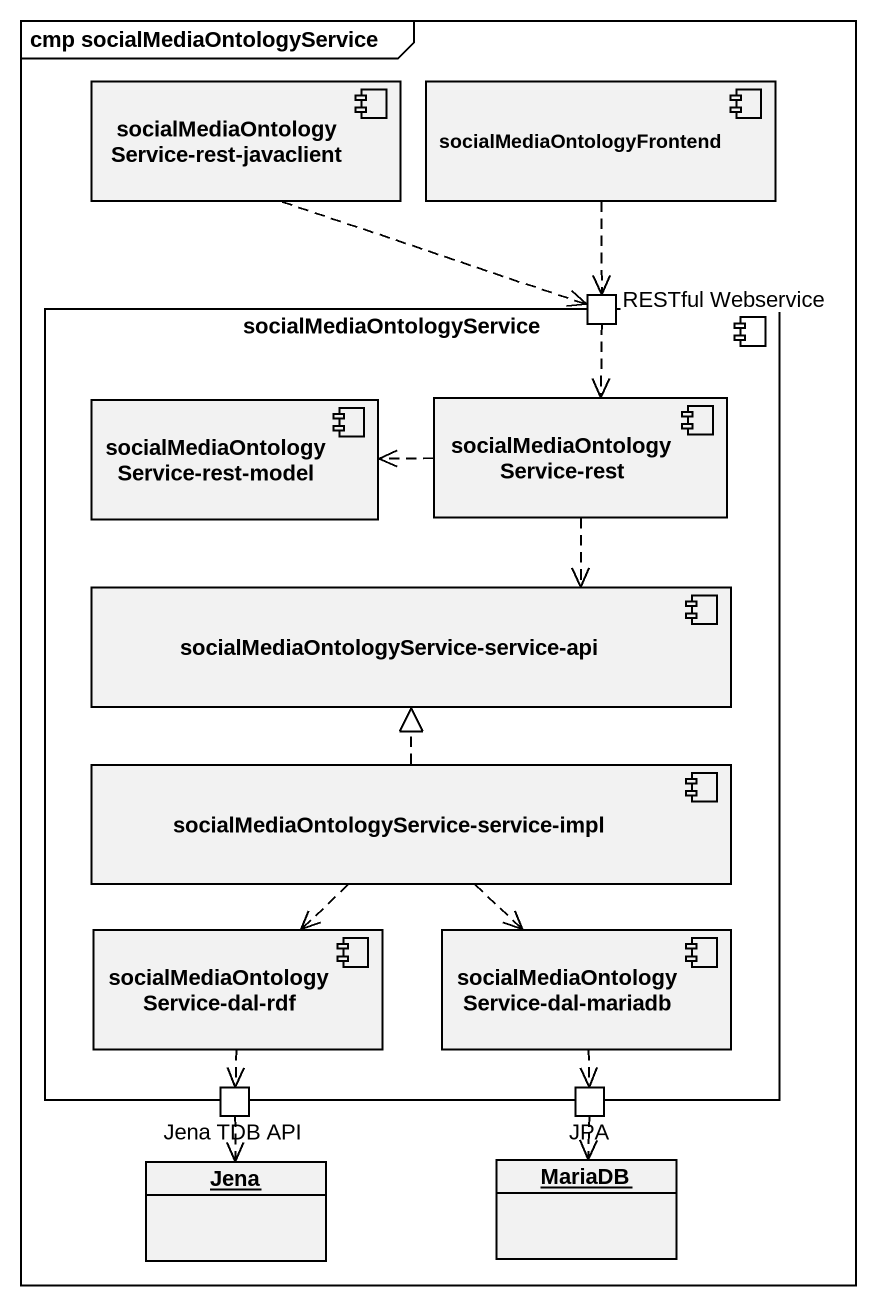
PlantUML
@startuml
mainframe cmp socialMediaOntologyService
allowmixing
hide circle
hide empty members
component "socialMediaOntologyService-rest-javaclient" as socialMediaOntologyService
component socialMediaOntologyFrontend
component "socialMediaOntologyService" as socialMediaOntologyService_2 {
  port "RESTful Webservice" as RESTful_Webservice
  component "socialMediaOntologyService-rest-model" as socialMediaOntologyService_3
  component "socialMediaOntologyService-rest" as socialMediaOntologyService_4
  component "socialMediaOntologyService-service-api" as socialMediaOntologyService_5
  component "socialMediaOntologyService-service-impl" as socialMediaOntologyService_6
  component "socialMediaOntologyService-dal-rdf" as socialMediaOntologyService_7
  component "socialMediaOntologyService-dal-mariadb" as socialMediaOntologyService_8
  port "Jena TDB API" as Jena_TDB_API
  port JPA
}
object Jena
object MariaDB
socialMediaOntologyService .right.> RESTful_Webservice
socialMediaOntologyFrontend ..> RESTful_Webservice
RESTful_Webservice ..> socialMediaOntologyService_4
socialMediaOntologyService_4 .left.> socialMediaOntologyService_3
socialMediaOntologyService_4 ..> socialMediaOntologyService_5
socialMediaOntologyService_6 .up.|> socialMediaOntologyService_5
socialMediaOntologyService_6 ..> socialMediaOntologyService_7
socialMediaOntologyService_6 ..> socialMediaOntologyService_8
socialMediaOntologyService_7 ..> Jena_TDB_API
socialMediaOntologyService_8 ..> JPA
Jena_TDB_API ..> Jena
JPA ..> MariaDB
@enduml
